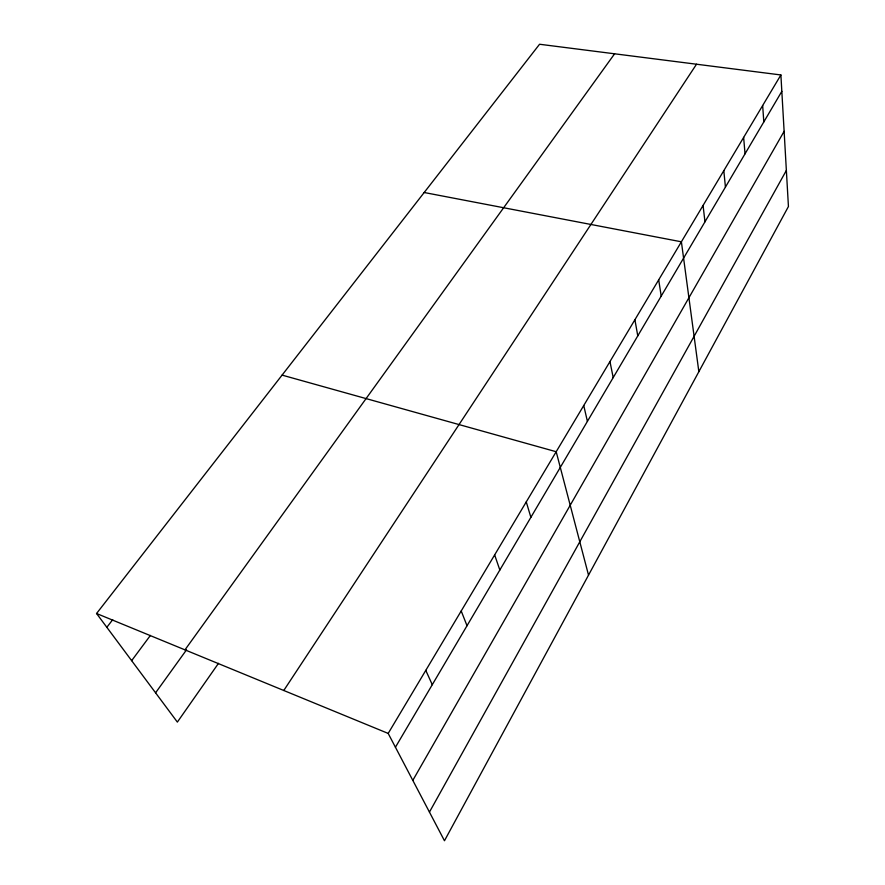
<?xml version="1.0" encoding="UTF-8"?>
<svg xmlns="http://www.w3.org/2000/svg" width="885" height="885" viewBox="0 0 885 885"><rect width="100%" height="100%" fill="white"/><g stroke="black" fill="none" stroke-linecap="round" stroke-linejoin="round"><path stroke-width="1.33" d="M429.446 812.098L786.367 170.429M412.808 780.382L784.121 131.334M395.429 747.239L781.831 91.354M780.891 74.96L788.435 206.515L444.469 840.75L388.183 733.422L780.891 74.96L539.562 44.25L96.565 613.504L177.365 722.094L218.495 663.319M283.775 690.488L696.528 64.218M184.965 649.856L614.61 53.797M155.583 692.811L186.547 649.8M131.655 660.653L150.406 635.419M106.842 627.31L112.716 619.677M424.18 192.51L681.395 241.804L698.851 371.689M282.083 375.118L556.189 451.726L588.525 575.128M96.565 613.504L388.183 733.422M425.785 670.376L432.278 684.702M461.218 610.971L467.014 625.728M494.649 554.906L499.837 570.028M526.265 501.906L530.878 517.327M583.746 405.518L587.408 421.382M609.964 361.567L613.194 377.596M634.91 319.728L637.775 335.891M658.694 279.859L661.206 296.099M703.066 205.442L704.969 221.814M723.808 170.683L725.434 187.089M743.643 137.407L745.026 153.824M762.66 105.525L763.81 121.942"/></g></svg>
